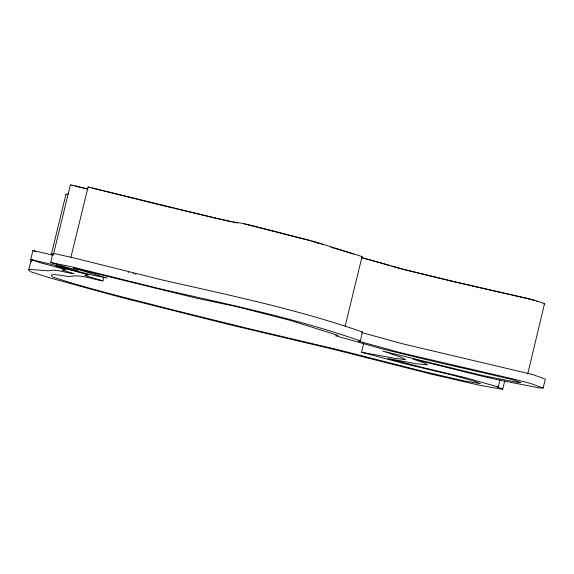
<?xml version="1.0" encoding="UTF-8"?>
<svg xmlns="http://www.w3.org/2000/svg" width="574" height="574" viewBox="0 0 574 574"><rect width="100%" height="100%" fill="white"/><g stroke="black" fill="none" stroke-linecap="round" stroke-linejoin="round"><path stroke-width="0.86" d="M504.725 380.942L502.759 389.014L502.178 389.244L479.297 385.211L432.559 374.42L333.15 349.243L229.083 324.554L121.214 297.44L48.969 277.629L30.4 271.631L28.765 269.852A563.632 16.718 13.7 0 1 29.683 269.4L48.453 270.842C56.467 268.697 65.264 272.908 73.436 273.547L62.028 270.017L65.816 269.694L39.226 262.426L30.745 259.412L32.912 250.529L53.253 255.193M28.7 270.017L30.931 260.969A563.632 16.718 13.7 0 1 31.85 260.524L34.469 260.381M51.165 255.071L65.945 194.442L68.528 193.689M30.745 259.412L78.028 270.77L50.67 262.49L52.837 253.608L55.757 253.88L73.637 257.891L161.301 279.725C228.811 295.151 297.232 309.192 362.51 332.052L360.343 340.927L358.614 341.178L400.839 352.773L512.726 378.869L530.541 383.41L543.133 388.053L545.3 379.17L532.708 374.528L402.998 343.891L361.842 332.59M53.533 254.045L70.423 184.756L87.356 188.896M70.968 257.145L88.073 186.988L215.315 217.998L231.336 221.571L243.455 223.559A21.582 0.639 13.7 0 1 257.238 226.888L313.519 241.324L362.051 256.585L345.168 325.982M363.557 343.553L361.642 352.328L405.065 363.823L454.35 375.59L475.129 381.531L480.438 383.633L465.815 381.301L425.599 371.995L337.964 349.688L247.918 328.443L174.345 310.254A77.885 2.31 13.7 0 0 163.21 307.42C126.18 297.676 88.755 289.031 52.413 276.883C46.178 271.516 69.727 277.586 70.616 276.288C81.142 274.451 92.328 279.301 102.897 280.858L103.743 277.386M502.759 389.014L497.184 386.883L498.239 386.976L500.011 379.708M527.721 373.968L544.532 303.517L531.373 299.348L455.548 281.942L404.247 269.493L361.685 257.547M362.058 256.693L361.433 256.858M362.51 332.052L361.814 332.231M544.826 303.811L543.815 303.926M543.133 388.053L539.495 387.931L500.499 380.354A35.043 1.04 13.7 0 1 479.412 375.504L412.885 359.044L424.373 362.983L427.623 364.856L415.906 363.679L387.816 358.477L421.969 367.331L467.006 378.079L498.239 386.976M361.441 352.235L395.213 358.391L404.505 359.489A28.571 0.847 13.7 0 0 405.014 359.252L399.992 356.841L382.772 351.101L482.935 375.618L518.824 382.628L520.898 382.628L511.685 379.342L437.266 362.266L382.679 349.021L335.51 335.776L338.129 335.41L290.035 320.314L236.854 306.695L196.997 298.308L74.168 268.187L73.077 267.986L107.137 278.074L93.038 275.233L55.994 265.963L87.535 274.602L88.252 274.924L84.672 275.427L102.897 280.858M92.55 188.085L103.686 190.877M50.67 262.49L71.47 266.767L159.142 288.6C226.644 304.026 295.072 318.068 360.343 340.927M244.359 223.96L244.725 224.018M235.914 222.705L237.385 222.97M232.979 222.138L234.45 222.432M508.564 294.283L510.516 294.706M231.516 221.851L204.825 215.645M511.291 294.885L530.455 299.276M507.753 294.089L485.884 289.131M245.615 224.212L310.656 240.822M461.561 283.491L485.295 288.995M460.757 283.305L453.898 281.698M203.978 215.444L179.038 209.503M444.362 279.409L453.195 281.525M151.73 202.873L104.511 191.092M152.569 203.081L154.27 203.49M154.801 203.619L170.93 207.537M171.734 207.731L173.341 208.125M174.474 208.398L177.825 209.209M420.699 273.669L431.476 276.288M432.308 276.489L443.501 279.201M128.181 272.241L128.655 272.356M133.082 273.432L133.584 273.554M135.148 273.934L135.988 274.135M402.159 269.12L419.867 273.461M86.208 188.746L87.937 189.183M85.404 188.545L75.474 186.062L75.955 186.256M531.158 299.449L532.988 299.965M320.916 243.9L321.749 244.122M316.568 242.752L319.374 243.498M368.845 259.706L361.412 257.683M314.516 242.192L315.887 242.565M369.706 259.943L374.887 261.364M375.69 261.593L381.323 263.165M391.698 266.2L401.348 268.897M382.119 263.394L389.66 265.575M334.893 248.427L341.874 250.458M348.21 252.366L343.18 250.845M330.94 247.243L334.104 248.19M94.179 188.674L92.737 188.2M76.557 186.442L77.77 186.815M348.985 252.603L351.31 253.321M352.049 253.564L353.519 254.045M533.332 300.08L534.416 300.446M536.769 301.242L537.666 301.544M311.718 241.202L312.184 241.367M89.264 187.483L88.073 186.988M313.834 241.998L313.009 241.661M322.509 244.359L323.535 244.804M32.912 250.529L35.954 251.749M66.34 194.737L65.945 194.442M31.534 261.593L30.867 261.141M52.837 253.608L53.475 253.995M73.149 185.711A38.322 1.134 13.7 0 1 71.721 185.273"/></g></svg>
